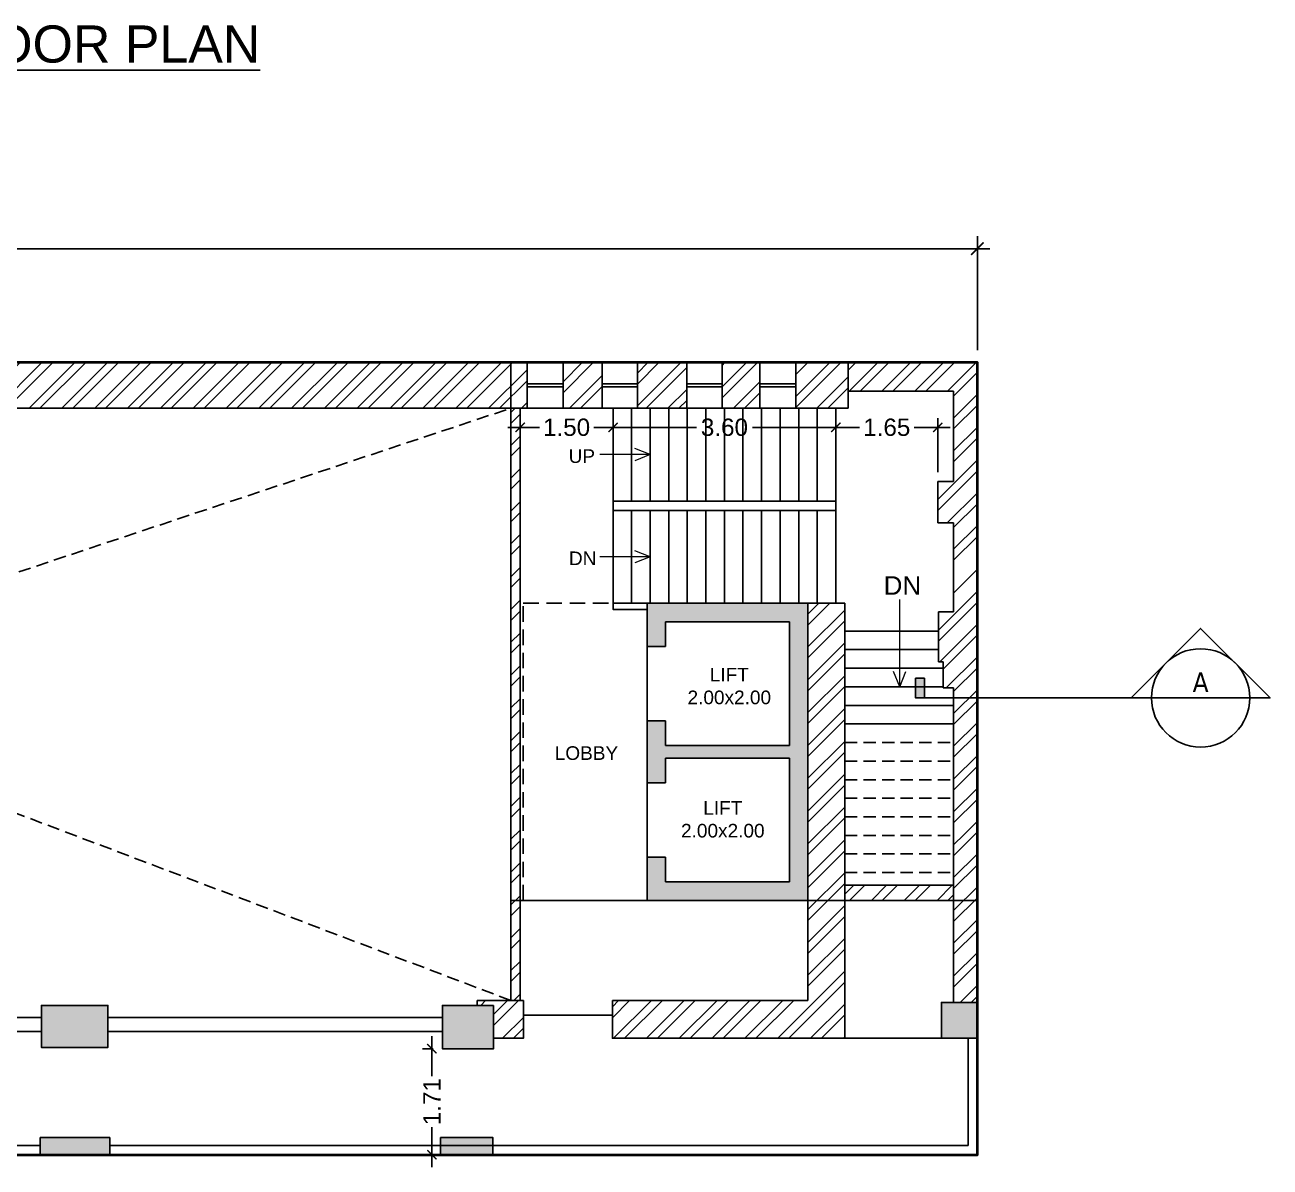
# Model space of a CAD drawing. Header units: millimetres. Extents: x -634016 to -633680, y -35980 to -35884.
# Drawn here: x -633812.08 to -633791.97, y -35936.54 to -35918.09 of the extents above; entities that cross this region are included whole.
import ezdxf
from ezdxf.enums import TextEntityAlignment as Align

# ---------------------------------------------------------------- set-up
doc = ezdxf.new("R2010")
doc.units = ezdxf.units.MM
doc.header["$LTSCALE"] = 200
doc.header["$MEASUREMENT"] = 0
doc.header["$PDMODE"] = 3
doc.linetypes.add('DASHED2', pattern=[0.375, 0.25, -0.125])
doc.linetypes.add('HIDDEN', pattern=[0.375, 0.25, -0.125])
doc.layers.get('0').update_dxf_attribs({"linetype": 'CONTINUOUS'})
doc.layers.get('DEFPOINTS').update_dxf_attribs({"color": 11, "linetype": 'CONTINUOUS'})
for name, color, linetype in [('00 PRO', 3, 'CONTINUOUS'), ('COL', 253, 'CONTINUOUS'), ('FUR', 7, 'CONTINUOUS'), ('Section Line', 6, 'CONTINUOUS'), ('STAIR', 252, 'CONTINUOUS'), ('TXT2', 7, 'CONTINUOUS'), ('Wall', 7, 'CONTINUOUS'), ('WIN', 160, 'CONTINUOUS')]:
    doc.layers.add(name, color=color, linetype=linetype)
for name, color, linetype, lineweight in [('DIM', 11, 'CONTINUOUS', 25), ('LEGEND', 3, 'CONTINUOUS', 25), ('Text', 7, 'CONTINUOUS', 100)]:
    doc.layers.add(name, color=color, linetype=linetype, lineweight=lineweight)
doc.styles.add('Arial', font='arial.ttf')
doc.styles.add('style1', font='arial.ttf', dxfattribs={"height": 6})
doc.styles.add('Tahoma', font='tahoma.ttf')
doc.dimstyles.new('Copy of STANDARD', dxfattribs={"dimtxt": 0.4, "dimasz": 0.2, "dimexe": 0.2, "dimexo": 0.2, "dimgap": 0.09, "dimtad": 0, "dimzin": 0, "dimdsep": 46, "dimtxsty": 'Arial', "dimblk": 'ARCHTICK', "dimcen": 0.09, "dimdle": 0.2, "dimclrd": 253, "dimclre": 253, "dimclrt": 7, "dimadec": 0, "dimazin": 0, "dimtfac": 1, "dimtofl": 0, "dimtmove": 0, "dimatfit": 3, "dimldrblk": 'ARCHTICK', "dimfxl": 0.18, "dimtolj": 1, "dimtzin": 0, "dimarcsym": 0})
pattern_1 = [(45, (1871.1088, -182.90033), (-0.26516504294, 0.26516504294), []), (45, (1871.2856, -182.90033), (-0.26516504294, 0.26516504294), [])]

# ---------------------------------------------------------------- blocks, each defined once
blk = doc.blocks.new('*U3')
blk.add_hatch(color=256).paths.add_polyline_path([(-1.8125, 0.125), (-1.7566, 0.125), (-1.7566, 0), (-1.8125, 0)])
at = {"color": 1, "true_color": 0xff0000}
blk.add_line((-0.3125, 0), (-1.8125, 0), dxfattribs=at)
blk.add_line((-0.3125, 0), (0.3125, 0))
blk.add_lwpolyline([(-0.3125, 0), (-0.4419, 0), (0, 0.4419), (0.4419, 0), (0.3125, 0, 1)], format="xyb", close=True, dxfattribs=at)
blk.add_lwpolyline([(-1.8125, 0.125), (-1.7566, 0.125), (-1.7566, 0), (-1.8125, 0)], close=True, dxfattribs=at)
blk.add_circle((0, 0), 0.3125, dxfattribs=at)
at = {"style": 'Tahoma', "flags": 8}
blk.add_attdef('VIEWNUMBER', text='', height=0.125, dxfattribs=at).set_placement((0, 0), align=Align.BOTTOM_CENTER)
blk.add_attdef('SHEETNUMBER', text='', height=0.125, dxfattribs=at).set_placement((0, -0.0625), align=Align.TOP_CENTER)
blk = doc.blocks.new('_ArchTick')
at = {"color": 0, "linetype": 'ByBlock', "const_width": 0.15}
blk.add_lwpolyline([(-0.5, -0.5), (0.5, 0.5)], dxfattribs=at)
blk = doc.blocks.new('*D276')
at = {"layer": 'DEFPOINTS', "color": 0, "transparency": 16777216}
for p in [(-633802.583, -35924.283), (-633798.983, -35924.283), (-633798.983, -35924.592)]:
    blk.add_point(p, dxfattribs=at)
at = {"layer": 'DIM', "color": 253, "lineweight": -2, "transparency": 16777216}
for p, q in [((-633802.583, -35924.433), (-633802.583, -35924.742)), ((-633798.983, -35924.433), (-633798.983, -35924.742)), ((-633802.783, -35924.592), (-633801.236, -35924.592)), ((-633798.783, -35924.592), (-633800.33, -35924.592))]:
    blk.add_line(p, q, dxfattribs=at)
at = {"layer": 'DIM', "color": 253, "lineweight": -2, "transparency": 16777216, "xscale": 0.15, "yscale": 0.15, "zscale": 0.15, "rotation": 180}
blk.add_blockref('_ArchTick', (-633802.583, -35924.592), dxfattribs=at)
at = {"layer": 'DIM', "color": 253, "lineweight": -2, "transparency": 16777216, "xscale": 0.15, "yscale": 0.15, "zscale": 0.15}
blk.add_blockref('_ArchTick', (-633798.983, -35924.592), dxfattribs=at)
at = {"layer": 'DIM', "color": 7, "transparency": 16777216, "insert": (-633800.783, -35924.592), "char_height": 0.28, "attachment_point": 5, "style": 'Arial'}
blk.add_mtext('\\A1;3.60', dxfattribs=at)
blk = doc.blocks.new('*D277')
at = {"layer": 'DEFPOINTS', "color": 0, "transparency": 16777216}
for p in [(-633804.083, -35924.283), (-633802.583, -35924.283), (-633802.583, -35924.592)]:
    blk.add_point(p, dxfattribs=at)
at = {"layer": 'DIM', "color": 253, "lineweight": -2, "transparency": 16777216}
for p, q in [((-633804.083, -35924.433), (-633804.083, -35924.742)), ((-633802.583, -35924.433), (-633802.583, -35924.742)), ((-633804.283, -35924.592), (-633803.773, -35924.592)), ((-633802.383, -35924.592), (-633802.893, -35924.592))]:
    blk.add_line(p, q, dxfattribs=at)
at = {"layer": 'DIM', "color": 253, "lineweight": -2, "transparency": 16777216, "xscale": 0.15, "yscale": 0.15, "zscale": 0.15, "rotation": 180}
blk.add_blockref('_ArchTick', (-633804.083, -35924.592), dxfattribs=at)
at = {"layer": 'DIM', "color": 253, "lineweight": -2, "transparency": 16777216, "xscale": 0.15, "yscale": 0.15, "zscale": 0.15}
blk.add_blockref('_ArchTick', (-633802.583, -35924.592), dxfattribs=at)
at = {"layer": 'DIM', "color": 7, "transparency": 16777216, "insert": (-633803.333, -35924.592), "char_height": 0.28, "attachment_point": 5, "style": 'Arial'}
blk.add_mtext('\\A1;1.50', dxfattribs=at)
blk = doc.blocks.new('*D278')
at = {"layer": 'DEFPOINTS', "color": 0, "transparency": 16777216}
for p in [(-633798.983, -35924.283), (-633798.983, -35924.592), (-633797.337, -35925.464)]:
    blk.add_point(p, dxfattribs=at)
at = {"layer": 'DIM', "color": 253, "lineweight": -2, "transparency": 16777216}
for p, q in [((-633798.983, -35924.433), (-633798.983, -35924.742)), ((-633797.337, -35925.314), (-633797.337, -35924.442)), ((-633799.183, -35924.592), (-633798.601, -35924.592)), ((-633797.137, -35924.592), (-633797.718, -35924.592))]:
    blk.add_line(p, q, dxfattribs=at)
at = {"layer": 'DIM', "color": 253, "lineweight": -2, "transparency": 16777216, "xscale": 0.15, "yscale": 0.15, "zscale": 0.15, "rotation": 180}
blk.add_blockref('_ArchTick', (-633798.983, -35924.592), dxfattribs=at)
at = {"layer": 'DIM', "color": 253, "lineweight": -2, "transparency": 16777216, "xscale": 0.15, "yscale": 0.15, "zscale": 0.15}
blk.add_blockref('_ArchTick', (-633797.337, -35924.592), dxfattribs=at)
at = {"layer": 'DIM', "color": 7, "transparency": 16777216, "insert": (-633798.16, -35924.592), "char_height": 0.28, "attachment_point": 5, "style": 'Arial'}
blk.add_mtext('\\A1;1.65', dxfattribs=at)
blk = doc.blocks.new('*D279')
at = {"layer": 'DEFPOINTS', "color": 0, "transparency": 16777216}
for p in [(-633838.61, -35921.706), (-633838.61, -35922.974), (-633796.697, -35923.545)]:
    blk.add_point(p, dxfattribs=at)
at = {"layer": 'DIM', "color": 253, "lineweight": -2, "transparency": 16777216}
for p, q in [((-633838.61, -35922.774), (-633838.61, -35921.506)), ((-633796.697, -35923.345), (-633796.697, -35921.506)), ((-633838.81, -35921.706), (-633818.387, -35921.706)), ((-633796.497, -35921.706), (-633816.919, -35921.706))]:
    blk.add_line(p, q, dxfattribs=at)
at = {"layer": 'DIM', "color": 253, "lineweight": -2, "transparency": 16777216, "xscale": 0.2, "yscale": 0.2, "zscale": 0.2, "rotation": 180}
blk.add_blockref('_ArchTick', (-633838.61, -35921.706), dxfattribs=at)
at = {"layer": 'DIM', "color": 253, "lineweight": -2, "transparency": 16777216, "xscale": 0.2, "yscale": 0.2, "zscale": 0.2}
blk.add_blockref('_ArchTick', (-633796.697, -35921.706), dxfattribs=at)
at = {"layer": 'DIM', "color": 7, "transparency": 16777216, "insert": (-633817.653, -35921.706), "char_height": 0.4, "attachment_point": 5, "style": 'Arial'}
blk.add_mtext('\\A1;41.91', dxfattribs=at)
blk = doc.blocks.new('*D281')
at = {"layer": 'DEFPOINTS', "color": 0, "transparency": 16777216}
for p in [(-633805.339, -35934.628), (-633805.508, -35936.341), (-633805.369, -35936.341)]:
    blk.add_point(p, dxfattribs=at)
at = {"layer": 'DIM', "color": 253, "lineweight": -2, "transparency": 16777216}
for p, q in [((-633805.508, -35934.428), (-633805.508, -35935.071)), ((-633805.489, -35934.628), (-633805.658, -35934.628)), ((-633805.508, -35936.541), (-633805.508, -35935.898)), ((-633805.519, -35936.341), (-633805.658, -35936.341))]:
    blk.add_line(p, q, dxfattribs=at)
at = {"layer": 'DIM', "color": 253, "lineweight": -2, "transparency": 16777216, "xscale": 0.15, "yscale": 0.15, "zscale": 0.15}
for p, rotation in [((-633805.508, -35934.628), 90), ((-633805.508, -35936.341), 270)]:
    blk.add_blockref('_ArchTick', p, dxfattribs=dict(at, rotation=rotation))
at = {"layer": 'DIM', "color": 7, "transparency": 16777216, "insert": (-633805.508, -35935.484), "char_height": 0.28, "attachment_point": 5, "rotation": 90, "style": 'Arial'}
blk.add_mtext('\\A1;1.71', dxfattribs=at)

msp = doc.modelspace()

# ---------------------------------------------------------------- hatches: boundary and pattern name
h = msp.add_hatch()
h.set_pattern_fill('ANSI32', color=8, style=0)
h.set_pattern_definition(pattern_1)
h.paths.add_polyline_path([(-633824.957, -35924.283), (-633803.971, -35924.283), (-633803.971, -35923.545), (-633824.957, -35923.545)])
h = msp.add_hatch()
h.set_pattern_fill('ANSI32', color=8, style=0)
h.set_pattern_definition(pattern_1)
h.paths.add_polyline_path([(-633799.63, -35923.545), (-633799.63, -35924.283), (-633798.783, -35924.283), (-633798.783, -35923.545)])
h = msp.add_hatch()
h.set_pattern_fill('ANSI32', color=8, style=0)
h.set_pattern_definition([(45, (872.2159, -3.82855), (-0.26516504294, 0.26516504294), []), (45, (872.3927, -3.82855), (-0.26516504294, 0.26516504294), [])])
h.paths.add_polyline_path([(-633804.083, -35933.85), (-633804.233, -35933.85), (-633804.233, -35924.283), (-633804.083, -35924.283)])
h = msp.add_hatch()
h.set_pattern_fill('ANSI32', color=8, style=0)
h.set_pattern_definition(pattern_1)
h.paths.add_polyline_path([(-633799.433, -35933.85), (-633802.593, -35933.85), (-633802.593, -35934.087), (-633802.593, -35934.461), (-633798.837, -35934.461), (-633798.837, -35927.433), (-633798.837, -35927.433), (-633799.433, -35927.433)])
h = msp.add_hatch()
h.set_pattern_fill('ANSI32', color=8, style=0)
h.set_pattern_definition([(45, (1555.83422, -1.60055), (-0.26516504294, 0.26516504294), []), (45, (1556.011, -1.60055), (-0.26516504294, 0.26516504294), [])])
h.paths.add_polyline_path([(-633797.081, -35931.987), (-633798.837, -35931.987), (-633798.837, -35932.233), (-633797.081, -35932.233)])
h = msp.add_hatch()
h.set_pattern_fill('ANSI32', color=8, style=0)
h.set_pattern_definition([(45, (1871.1088, -185.87785), (-0.26516504294, 0.26516504294), []), (45, (1871.2856, -185.87785), (-0.26516504294, 0.26516504294), [])])
h.paths.add_polyline_path([(-633804.03, -35933.85), (-633804.776, -35933.85), (-633804.776, -35933.929), (-633804.512, -35933.929), (-633804.512, -35934.461), (-633804.03, -35934.461)])
at = {"layer": 'COL'}
h = msp.add_hatch(color=256, dxfattribs=at)
h.dxf.hatch_style = 1
h.paths.add_polyline_path([(-633799.433, -35932.233), (-633799.433, -35927.433), (-633802.033, -35927.433), (-633802.033, -35928.133), (-633801.733, -35928.133), (-633801.733, -35927.733), (-633799.733, -35927.733), (-633799.733, -35929.733), (-633801.733, -35929.733), (-633801.733, -35929.333), (-633802.033, -35929.333), (-633802.033, -35930.333), (-633801.733, -35930.333), (-633801.733, -35929.933), (-633799.733, -35929.933), (-633799.733, -35931.933), (-633801.733, -35931.933), (-633801.733, -35931.533), (-633802.033, -35931.533), (-633802.033, -35932.233)])

# ---------------------------------------------------------------- linework, layer by layer
at = {"color": 8}
for p, q in [((-633803.39, -35923.856), (-633803.079, -35923.545)), ((-633803.39, -35924.033), (-633802.902, -35923.545)), ((-633802.189, -35923.716), (-633802.018, -35923.545)), ((-633802.189, -35924.246), (-633801.488, -35923.545)), ((-633802.189, -35923.893), (-633801.841, -35923.545)), ((-633802.049, -35924.283), (-633801.392, -35923.626)), ((-633800.821, -35923.939), (-633800.427, -35923.545)), ((-633800.821, -35923.585), (-633800.781, -35923.545)), ((-633800.821, -35924.115), (-633800.25, -35923.545)), ((-633798.783, -35923.669), (-633798.659, -35923.545)), ((-633798.768, -35924.007), (-633798.306, -35923.545)), ((-633798.592, -35924.007), (-633798.129, -35923.545)), ((-633798.238, -35924.007), (-633797.775, -35923.545)), ((-633798.061, -35924.007), (-633797.599, -35923.545)), ((-633797.708, -35924.007), (-633797.245, -35923.545)), ((-633797.531, -35924.007), (-633797.068, -35923.545)), ((-633797.177, -35924.007), (-633796.715, -35923.545)), ((-633803.287, -35924.283), (-633802.76, -35923.756)), ((-633800.635, -35924.283), (-633800.211, -35923.859)), ((-633797.081, -35924.087), (-633796.697, -35923.703)), ((-633803.11, -35924.283), (-633802.76, -35923.933)), ((-633801.696, -35924.283), (-633801.392, -35923.979)), ((-633800.458, -35924.283), (-633800.211, -35924.035)), ((-633797.081, -35924.441), (-633796.697, -35924.057)), ((-633801.519, -35924.283), (-633801.392, -35924.156)), ((-633797.081, -35924.618), (-633796.697, -35924.234)), ((-633797.081, -35924.971), (-633796.697, -35924.587)), ((-633797.081, -35925.148), (-633796.697, -35924.764)), ((-633797.337, -35925.757), (-633796.697, -35925.118)), ((-633797.337, -35925.934), (-633796.697, -35925.294)), ((-633797.182, -35926.133), (-633796.697, -35925.648)), ((-633797.081, -35926.209), (-633796.697, -35925.825)), ((-633797.081, -35926.562), (-633796.697, -35926.178)), ((-633797.081, -35926.739), (-633796.697, -35926.355)), ((-633797.081, -35927.269), (-633796.697, -35926.885)), ((-633797.327, -35927.869), (-633796.697, -35927.239)), ((-633797.327, -35928.046), (-633796.697, -35927.416)), ((-633797.305, -35928.378), (-633796.697, -35927.769)), ((-633797.248, -35928.497), (-633796.697, -35927.946)), ((-633797.198, -35928.801), (-633796.697, -35928.3)), ((-633797.081, -35928.86), (-633796.697, -35928.476)), ((-633797.081, -35929.214), (-633796.697, -35928.83)), ((-633797.081, -35929.39), (-633796.697, -35929.007)), ((-633797.081, -35929.744), (-633796.697, -35929.36)), ((-633797.081, -35929.921), (-633796.697, -35929.537)), ((-633797.081, -35930.274), (-633796.697, -35929.89)), ((-633797.081, -35930.451), (-633796.697, -35930.067)), ((-633797.081, -35930.805), (-633796.697, -35930.421)), ((-633797.081, -35930.981), (-633796.697, -35930.598)), ((-633796.912, -35931.167), (-633796.697, -35930.951)), ((-633797.081, -35931.335), (-633796.912, -35931.167)), ((-633797.081, -35931.512), (-633796.735, -35931.167)), ((-633796.735, -35931.167), (-633796.697, -35931.128)), ((-633797.081, -35931.865), (-633796.697, -35931.481)), ((-633797.081, -35932.042), (-633796.697, -35931.658)), ((-633797.081, -35932.396), (-633796.697, -35932.012)), ((-633797.081, -35932.572), (-633796.697, -35932.189)), ((-633797.081, -35932.926), (-633796.697, -35932.542)), ((-633797.081, -35933.103), (-633796.697, -35932.719)), ((-633797.081, -35933.456), (-633796.697, -35933.072)), ((-633797.081, -35933.633), (-633796.697, -35933.249)), ((-633796.974, -35933.88), (-633796.697, -35933.603)), ((-633796.797, -35933.88), (-633796.697, -35933.78))]:
    msp.add_line(p, q, dxfattribs=at)
for p, q in [((-633802.033, -35927.433), (-633802.033, -35928.133)), ((-633799.433, -35927.433), (-633802.033, -35927.433)), ((-633799.433, -35927.433), (-633799.433, -35932.233)), ((-633801.733, -35927.733), (-633801.733, -35928.133)), ((-633799.733, -35927.733), (-633801.733, -35927.733)), ((-633799.733, -35927.733), (-633799.733, -35929.733)), ((-633801.733, -35928.133), (-633802.033, -35928.133)), ((-633802.033, -35929.333), (-633802.033, -35930.333)), ((-633801.733, -35929.333), (-633802.033, -35929.333)), ((-633801.733, -35929.333), (-633801.733, -35929.733)), ((-633799.733, -35929.733), (-633801.733, -35929.733)), ((-633801.733, -35929.933), (-633801.733, -35930.333)), ((-633799.733, -35929.933), (-633801.733, -35929.933)), ((-633799.733, -35929.933), (-633799.733, -35931.933)), ((-633801.733, -35930.333), (-633802.033, -35930.333)), ((-633802.033, -35931.533), (-633802.033, -35932.233)), ((-633801.733, -35931.533), (-633802.033, -35931.533)), ((-633801.733, -35931.533), (-633801.733, -35931.933)), ((-633799.733, -35931.933), (-633801.733, -35931.933)), ((-633799.433, -35932.233), (-633802.033, -35932.233))]:
    msp.add_line(p, q)
msp.add_lwpolyline([(-633798.983, -35925.783), (-633798.983, -35925.933), (-633802.583, -35925.933), (-633802.583, -35925.783)], close=True)
at = {"layer": '00 PRO', "lineweight": 40}
msp.add_lwpolyline([(-633838.61, -35922.974), (-633838.61, -35933.89), (-633838.236, -35933.89), (-633838.236, -35936.176), (-633824.652, -35936.176), (-633824.652, -35936.341), (-633796.697, -35936.341), (-633796.697, -35934.628), (-633796.697, -35934.628), (-633796.697, -35934.461), (-633796.697, -35934.461), (-633796.697, -35924.283), (-633796.697, -35923.545), (-633797.775, -35923.545), (-633798.783, -35923.545), (-633824.091, -35923.545), (-633824.091, -35922.974), (-633838.61, -35922.974)], dxfattribs=at)
at = {"layer": 'COL'}
for p, q in [((-633797.277, -35934.461), (-633797.277, -35933.88)), ((-633797.277, -35933.88), (-633797.13, -35933.88)), ((-633797.277, -35934.461), (-633796.697, -35934.461)), ((-633811.836, -35936.065), (-633811.836, -35936.341)), ((-633810.714, -35936.065), (-633810.714, -35936.341)), ((-633805.369, -35936.065), (-633805.369, -35936.341)), ((-633804.522, -35936.065), (-633804.522, -35936.341))]:
    msp.add_line(p, q, dxfattribs=at)
at = {"layer": 'COL', "linetype": 'DASHED2', "ltscale": 0.005}
msp.add_lwpolyline([(-633802.033, -35932.233), (-633804.033, -35932.233), (-633804.033, -35927.433), (-633802.033, -35927.433)], dxfattribs=at)
at = {"layer": 'COL'}
for points in [[(-633797.277, -35933.88), (-633796.697, -35933.88), (-633796.697, -35934.461), (-633797.277, -35934.461)], [(-633811.816, -35934.608), (-633810.743, -35934.608), (-633810.743, -35933.929), (-633811.816, -35933.929)], [(-633811.836, -35936.341), (-633810.714, -35936.341), (-633810.714, -35936.065), (-633811.836, -35936.065)], [(-633805.369, -35936.341), (-633804.522, -35936.341), (-633804.522, -35936.065), (-633805.369, -35936.065)]]:
    msp.add_lwpolyline(points, close=True, dxfattribs=at)
for points in [[(-633797.277, -35933.88), (-633796.697, -35933.88), (-633797.277, -35934.461), (-633796.697, -35934.461)], [(-633811.816, -35933.929), (-633810.743, -35933.929), (-633811.816, -35934.608), (-633810.743, -35934.608)], [(-633804.512, -35934.628), (-633805.339, -35934.628), (-633804.512, -35933.929), (-633805.339, -35933.929)], [(-633811.836, -35936.065), (-633810.714, -35936.065), (-633811.836, -35936.341), (-633810.714, -35936.341)], [(-633805.369, -35936.065), (-633804.522, -35936.065), (-633805.369, -35936.341), (-633804.522, -35936.341)]]:
    msp.add_solid(points, dxfattribs=at)
at = {"layer": 'DEFPOINTS'}
for points in [[(-633796.697, -35923.545), (-633804.233, -35923.545), (-633804.233, -35932.233), (-633799.433, -35932.233), (-633799.433, -35932.233), (-633796.697, -35932.233), (-633796.697, -35923.545)], [(-633824.957, -35924.283), (-633804.233, -35924.283), (-633804.233, -35933.85), (-633804.776, -35933.85), (-633804.776, -35933.929), (-633805.339, -35933.929), (-633805.339, -35934.122), (-633810.743, -35934.122), (-633810.743, -35933.929), (-633811.816, -35933.929), (-633811.816, -35934.122), (-633817.181, -35934.122)], [(-633817.181, -35934.352), (-633811.816, -35934.352), (-633811.816, -35934.608), (-633810.743, -35934.608), (-633810.743, -35934.352), (-633805.339, -35934.352), (-633805.339, -35934.628), (-633804.512, -35934.628), (-633804.512, -35934.461), (-633804.03, -35934.461), (-633804.03, -35934.087), (-633802.593, -35934.087), (-633802.593, -35934.461), (-633796.697, -35934.461), (-633796.697, -35936.341), (-633824.652, -35936.341)]]:
    msp.add_lwpolyline(points, dxfattribs=at)
at = {"layer": 'FUR'}
for p, q in [((-633798.837, -35931.987), (-633797.081, -35931.987)), ((-633798.837, -35932.233), (-633797.081, -35932.233)), ((-633817.181, -35934.122), (-633811.816, -35934.122)), ((-633810.743, -35934.122), (-633805.339, -35934.122)), ((-633817.181, -35934.352), (-633811.816, -35934.352)), ((-633810.743, -35934.352), (-633805.339, -35934.352)), ((-633796.847, -35936.191), (-633796.847, -35934.461)), ((-633796.697, -35936.341), (-633796.697, -35934.461)), ((-633817.181, -35936.191), (-633811.836, -35936.191)), ((-633810.714, -35936.191), (-633796.847, -35936.191)), ((-633817.181, -35936.341), (-633811.836, -35936.341)), ((-633810.714, -35936.341), (-633796.697, -35936.341))]:
    msp.add_line(p, q, dxfattribs=at)
at = {"layer": 'STAIR', "linetype": 'HIDDEN', "ltscale": 0.004}
for p, q in [((-633804.233, -35933.85), (-633831.257, -35923.623)), ((-633831.257, -35933.27), (-633804.233, -35924.283)), ((-633798.837, -35929.683), (-633797.081, -35929.683)), ((-633798.837, -35929.983), (-633797.081, -35929.983)), ((-633798.837, -35930.283), (-633797.081, -35930.283)), ((-633798.837, -35930.583), (-633797.081, -35930.583)), ((-633798.837, -35930.883), (-633797.081, -35930.883)), ((-633798.837, -35931.183), (-633797.081, -35931.183)), ((-633798.837, -35931.483), (-633797.081, -35931.483)), ((-633798.837, -35931.783), (-633797.081, -35931.783))]:
    msp.add_line(p, q, dxfattribs=at)
at = {"layer": 'STAIR'}
for p, q in [((-633798.837, -35927.883), (-633797.327, -35927.883)), ((-633802.033, -35928.133), (-633802.033, -35929.333)), ((-633798.837, -35928.183), (-633797.327, -35928.183)), ((-633798.837, -35928.483), (-633797.248, -35928.483)), ((-633798.837, -35928.783), (-633797.248, -35928.783)), ((-633798.837, -35929.083), (-633797.081, -35929.083)), ((-633798.837, -35929.383), (-633797.081, -35929.383)), ((-633802.033, -35930.333), (-633802.033, -35931.533)), ((-633804.03, -35934.087), (-633802.593, -35934.087))]:
    msp.add_line(p, q, dxfattribs=at)
for points in [[(-633802.583, -35927.433), (-633802.583, -35924.283)], [(-633802.283, -35925.783), (-633802.283, -35924.283)], [(-633801.983, -35925.783), (-633801.983, -35924.283)], [(-633801.683, -35925.783), (-633801.683, -35924.283)], [(-633801.383, -35925.783), (-633801.383, -35924.283)], [(-633801.083, -35925.783), (-633801.083, -35924.283)], [(-633800.783, -35925.783), (-633800.783, -35924.283)], [(-633800.483, -35925.783), (-633800.483, -35924.283)], [(-633800.183, -35925.783), (-633800.183, -35924.283)], [(-633799.883, -35925.783), (-633799.883, -35924.283)], [(-633799.583, -35925.783), (-633799.583, -35924.283)], [(-633799.283, -35925.783), (-633799.283, -35924.283)], [(-633798.983, -35925.783), (-633798.983, -35924.283)], [(-633802.283, -35927.433), (-633802.283, -35925.933)], [(-633801.983, -35927.433), (-633801.983, -35925.933)], [(-633801.683, -35927.433), (-633801.683, -35925.933)], [(-633801.383, -35927.433), (-633801.383, -35925.933)], [(-633801.083, -35927.433), (-633801.083, -35925.933)], [(-633800.783, -35927.433), (-633800.783, -35925.933)], [(-633800.483, -35927.433), (-633800.483, -35925.933)], [(-633800.183, -35927.433), (-633800.183, -35925.933)], [(-633799.883, -35927.433), (-633799.883, -35925.933)], [(-633799.583, -35927.433), (-633799.583, -35925.933)], [(-633799.283, -35927.433), (-633799.283, -35925.933)], [(-633798.983, -35927.433), (-633798.983, -35925.933)]]:
    msp.add_lwpolyline(points, dxfattribs=at)
at = {"layer": 'Text', "lineweight": 5}
for p, q in [((-633801.983, -35925.033), (-633802.796, -35925.033)), ((-633801.983, -35925.033), (-633802.229, -35924.934)), ((-633801.983, -35925.033), (-633802.229, -35925.131)), ((-633801.983, -35926.683), (-633802.229, -35926.584)), ((-633801.983, -35926.683), (-633802.796, -35926.683)), ((-633801.983, -35926.683), (-633802.229, -35926.781)), ((-633797.95, -35928.783), (-633797.95, -35927.374)), ((-633797.95, -35928.783), (-633798.049, -35928.537)), ((-633797.95, -35928.783), (-633797.852, -35928.537))]:
    msp.add_line(p, q, dxfattribs=at)
at = {"layer": 'Wall'}
for p, q in [((-633824.091, -35923.545), (-633803.971, -35923.545)), ((-633803.971, -35924.283), (-633803.971, -35923.545)), ((-633803.39, -35923.545), (-633802.76, -35923.545)), ((-633803.39, -35924.283), (-633803.39, -35923.545)), ((-633802.76, -35924.283), (-633802.76, -35923.545)), ((-633802.189, -35923.545), (-633801.392, -35923.545)), ((-633802.189, -35924.283), (-633802.189, -35923.545)), ((-633801.392, -35924.283), (-633801.392, -35923.545)), ((-633800.821, -35923.545), (-633800.211, -35923.545)), ((-633800.821, -35924.283), (-633800.821, -35923.545)), ((-633800.211, -35924.283), (-633800.211, -35923.545)), ((-633799.63, -35924.283), (-633799.63, -35923.545)), ((-633799.63, -35923.545), (-633798.783, -35923.545)), ((-633798.783, -35924.283), (-633798.783, -35923.545)), ((-633798.783, -35923.545), (-633796.697, -35923.545)), ((-633796.697, -35933.88), (-633796.697, -35923.545)), ((-633798.783, -35924.007), (-633797.081, -35924.007)), ((-633797.081, -35924.007), (-633797.081, -35925.464)), ((-633817.633, -35924.283), (-633811.334, -35924.283)), ((-633811.334, -35924.283), (-633803.971, -35924.283)), ((-633804.233, -35933.85), (-633804.233, -35924.283)), ((-633804.083, -35933.85), (-633804.083, -35924.283)), ((-633803.39, -35924.283), (-633802.76, -35924.283)), ((-633802.189, -35924.283), (-633801.392, -35924.283)), ((-633800.821, -35924.283), (-633800.211, -35924.283)), ((-633799.63, -35924.283), (-633798.783, -35924.283)), ((-633798.837, -35924.283), (-633799.433, -35924.283)), ((-633797.081, -35925.464), (-633797.337, -35925.464)), ((-633797.337, -35925.464), (-633797.337, -35926.133)), ((-633797.337, -35926.133), (-633797.081, -35926.133)), ((-633797.081, -35926.133), (-633797.081, -35927.57)), ((-633798.837, -35927.433), (-633799.433, -35927.433)), ((-633798.837, -35927.433), (-633798.837, -35934.461)), ((-633797.081, -35927.57), (-633797.327, -35927.57)), ((-633797.327, -35927.57), (-633797.327, -35928.378)), ((-633797.327, -35928.378), (-633797.248, -35928.378)), ((-633797.248, -35928.378), (-633797.248, -35928.801)), ((-633797.081, -35928.801), (-633797.248, -35928.801)), ((-633797.081, -35928.801), (-633797.081, -35929.982)), ((-633797.081, -35929.982), (-633797.081, -35933.88)), ((-633804.03, -35933.85), (-633804.776, -35933.85)), ((-633804.776, -35933.85), (-633804.776, -35933.929)), ((-633804.03, -35934.461), (-633804.03, -35933.85)), ((-633799.433, -35933.85), (-633802.593, -35933.85)), ((-633802.593, -35933.85), (-633802.593, -35934.087)), ((-633810.743, -35933.929), (-633811.816, -35933.929)), ((-633811.816, -35933.929), (-633811.816, -35934.608)), ((-633810.743, -35934.608), (-633810.743, -35933.929)), ((-633804.512, -35933.929), (-633805.339, -35933.929)), ((-633805.339, -35933.929), (-633805.339, -35934.628)), ((-633804.512, -35934.628), (-633804.512, -35933.929)), ((-633804.03, -35934.461), (-633804.03, -35934.087)), ((-633802.593, -35934.087), (-633802.593, -35934.461)), ((-633804.512, -35934.461), (-633804.03, -35934.461)), ((-633798.837, -35934.461), (-633802.593, -35934.461)), ((-633811.816, -35934.608), (-633810.743, -35934.608)), ((-633805.339, -35934.628), (-633804.512, -35934.628))]:
    msp.add_line(p, q, dxfattribs=at)
for points in [[(-633804.083, -35933.85), (-633804.233, -35933.85), (-633804.233, -35924.283), (-633804.083, -35924.283)], [(-633796.697, -35934.461), (-633797.277, -35934.461), (-633797.277, -35933.88), (-633796.697, -35933.88)], [(-633810.714, -35936.341), (-633811.836, -35936.341), (-633811.836, -35936.065), (-633810.714, -35936.065)], [(-633804.522, -35936.341), (-633805.369, -35936.341), (-633805.369, -35936.065), (-633804.522, -35936.065)]]:
    msp.add_lwpolyline(points, close=True, dxfattribs=at)
for points in [[(-633802.033, -35927.433), (-633802.583, -35927.433), (-633802.583, -35927.533), (-633802.033, -35927.533)], [(-633799.433, -35930.033), (-633799.433, -35933.85)], [(-633804.083, -35933.85), (-633804.233, -35933.85)]]:
    msp.add_lwpolyline(points, dxfattribs=at)
at = {"layer": 'WIN'}
for p, q in [((-633803.971, -35923.545), (-633803.39, -35923.545)), ((-633803.971, -35923.545), (-633803.39, -35923.545)), ((-633802.76, -35923.545), (-633802.189, -35923.545)), ((-633801.392, -35923.545), (-633800.821, -35923.545)), ((-633800.211, -35923.545), (-633799.63, -35923.545)), ((-633803.971, -35923.889), (-633803.39, -35923.889)), ((-633803.971, -35923.938), (-633803.39, -35923.938)), ((-633802.76, -35923.889), (-633802.189, -35923.889)), ((-633802.76, -35923.938), (-633802.189, -35923.938)), ((-633801.392, -35923.889), (-633800.821, -35923.889)), ((-633801.392, -35923.938), (-633800.821, -35923.938)), ((-633800.211, -35923.889), (-633799.63, -35923.889)), ((-633800.211, -35923.938), (-633799.63, -35923.938)), ((-633803.971, -35924.283), (-633803.39, -35924.283)), ((-633802.76, -35924.283), (-633802.189, -35924.283)), ((-633801.392, -35924.283), (-633800.821, -35924.283)), ((-633800.211, -35924.283), (-633799.63, -35924.283))]:
    msp.add_line(p, q, dxfattribs=at)

# ---------------------------------------------------------------- block references
at = {"layer": 'Section Line'}
ref = msp.add_blockref('*U3', (-633793.09, -35928.962), dxfattribs=dict(at, xscale=2.540000000037252, yscale=2.540000000037252, zscale=2.540000000037252))
ref.add_attrib('VIEWNUMBER', 'A', dxfattribs={"layer": '0', "extrusion": (0, 0, -1), "height": 0.318, "style": 'Tahoma'}).set_placement((633793.09, -35928.962), align=Align.BOTTOM_CENTER)

# ---------------------------------------------------------------- texts
at = {"layer": 'LEGEND', "color": 7, "style": 'style1'}
msp.add_text('%%UPROPOSED TYPICAL 1ST & 2ND  FLOOR PLAN', height=0.6, dxfattribs=at).set_placement((-633817.642, -35918.4), align=Align.MIDDLE_CENTER)
for s, p in [('UP', (-633803.3, -35925.167)), ('DN', (-633803.295, -35926.817))]:
    msp.add_text(s, height=0.22, dxfattribs=at).set_placement(p)
at = {"layer": 'LEGEND', "color": 7, "char_height": 0.22, "width": 3.24219, "attachment_point": 5, "style": 'style1'}
for s, insert in [('LIFT\\P2.00x2.00 ', (-633800.704, -35928.772)), ('LOBBY', (-633803.012, -35929.855)), ('LIFT\\P2.00x2.00 ', (-633800.809, -35930.925))]:
    msp.add_mtext(s, dxfattribs=dict(at, insert=insert))
at = {"layer": 'TXT2', "color": 7, "style": 'style1'}
msp.add_text('DN', height=0.3, dxfattribs=at).set_placement((-633798.21, -35927.296))

# ---------------------------------------------------------------- dimensions: what is measured, and where the dimension line sits
at = {"layer": 'DIM'}
dim = msp.add_linear_dim(base=(-633838.61, -35921.706), p1=(-633796.697, -35923.545), p2=(-633838.61, -35922.974), angle=180, dimstyle='Copy of STANDARD', dxfattribs=at)
dim.commit()
dim.dimension.update_dxf_attribs({"geometry": '*D279', "text_midpoint": (-633817.653, -35921.706)})
for base, p1, p2, picture, middle in [((-633802.583, -35924.592), (-633804.083, -35924.283), (-633802.583, -35924.283), '*D277', (-633803.333, -35924.592)), ((-633798.983, -35924.592), (-633802.583, -35924.283), (-633798.983, -35924.283), '*D276', (-633800.783, -35924.592)), ((-633798.983, -35924.592), (-633797.337, -35925.464), (-633798.983, -35924.283), '*D278', (-633798.16, -35924.592))]:
    dim = msp.add_linear_dim(base=base, p1=p1, p2=p2, dimstyle='Copy of STANDARD', override={"dimtxt": 0.28, "dimasz": 0.15, "dimexe": 0.15, "dimexo": 0.15}, dxfattribs=at)
    dim.commit()
    dim.dimension.update_dxf_attribs({"geometry": picture, "text_midpoint": middle})
dim = msp.add_linear_dim(base=(-633805.508, -35936.341), p1=(-633805.339, -35934.628), p2=(-633805.369, -35936.341), angle=270, dimstyle='Copy of STANDARD', override={"dimtxt": 0.28, "dimasz": 0.15, "dimexe": 0.15, "dimexo": 0.15}, dxfattribs=at)
dim.commit()
dim.dimension.update_dxf_attribs({"geometry": '*D281', "text_midpoint": (-633805.508, -35935.484)})

doc.saveas('drawing.dxf')
